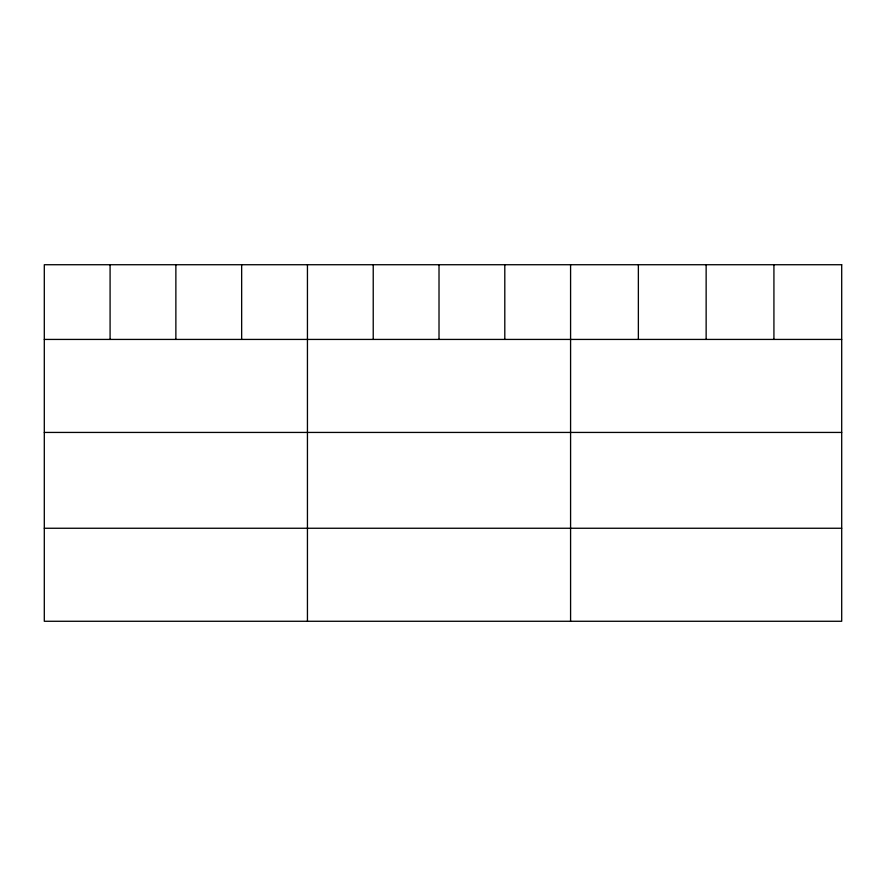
<?xml version="1.0" encoding="UTF-8"?>
<svg xmlns="http://www.w3.org/2000/svg" width="886" height="886" viewBox="0 0 886 886"><rect width="100%" height="100%" fill="white"/><g stroke="black" fill="none" stroke-linecap="round" stroke-linejoin="round"><path stroke-width="1.33" d="M44.3 339.427L841.7 339.427M44.3 432.434L841.7 432.434M44.3 528.255L841.7 528.255M773.921 264.726L773.921 339.427M706.142 264.726L706.142 339.427M638.363 264.726L638.363 339.427M570.584 264.726L570.584 621.274M504.798 264.726L504.798 339.427M439.013 264.726L439.013 339.427M373.227 264.726L373.227 339.427M307.442 264.726L307.442 621.274M241.656 264.726L241.656 339.427M175.871 264.726L175.871 339.427M110.085 264.726L110.085 339.427M841.7 264.726L44.3 264.726L44.3 621.274L841.7 621.274L841.7 264.726"/></g></svg>
